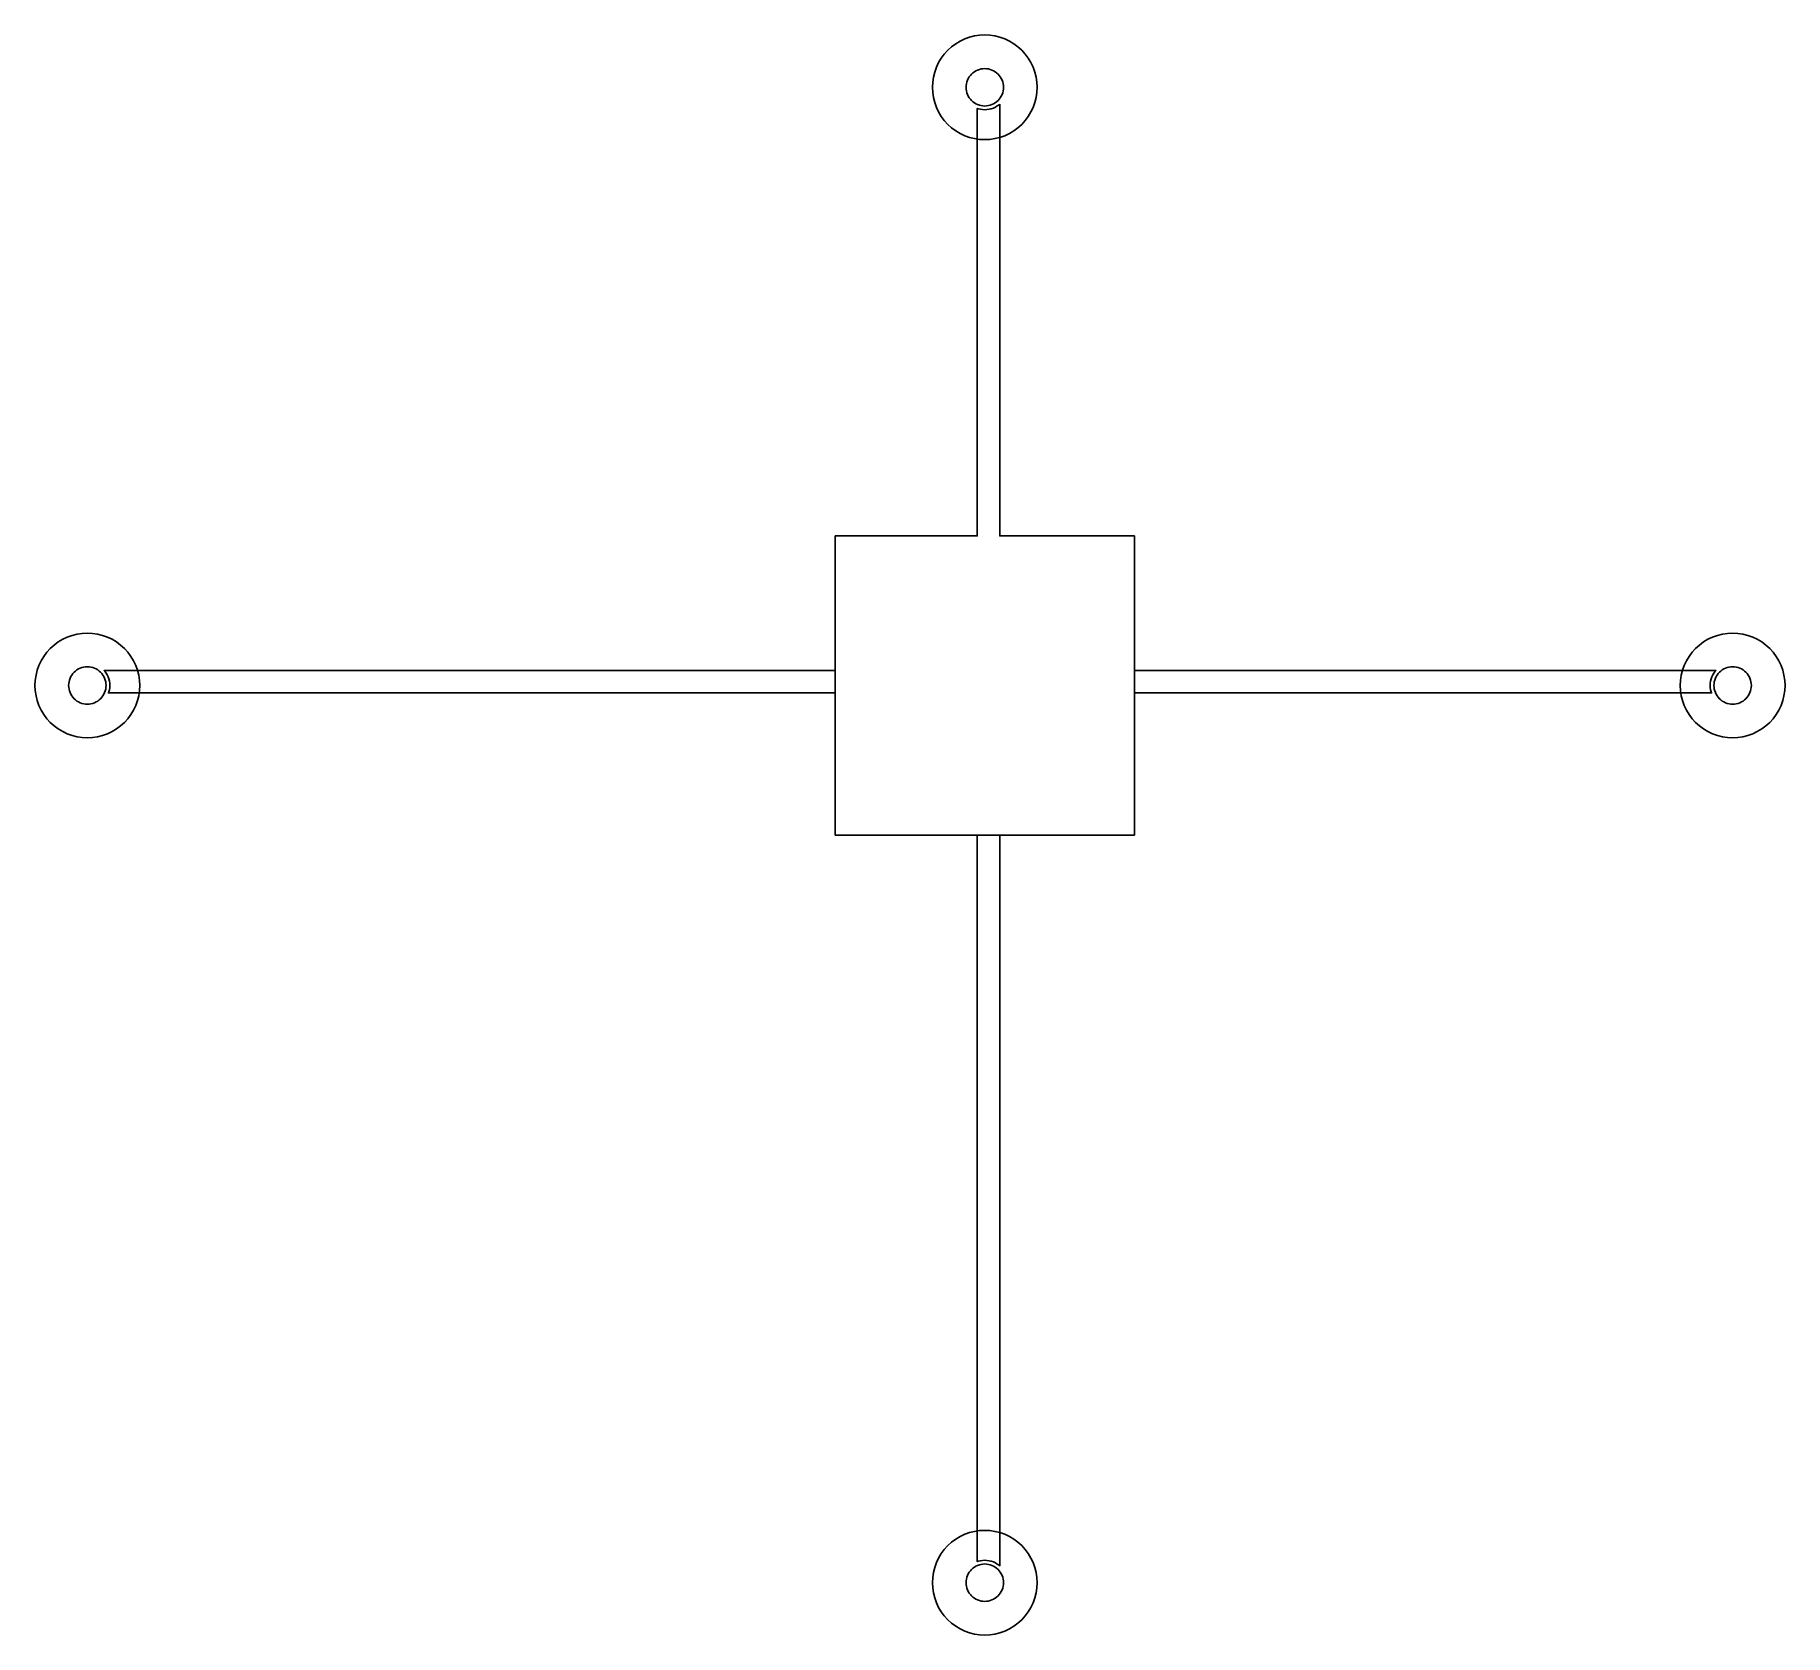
# Model space of a CAD drawing. Header units: millimetres. Extents: x 3.6 to 15.3, y 3.6 to 14.3.
import ezdxf

# ---------------------------------------------------------------- set-up
doc = ezdxf.new("R2010")
doc.units = ezdxf.units.MM
doc.layers.add('PCB_LAYERS', color=7, linetype='CONTINUOUS')

msp = doc.modelspace()

# ---------------------------------------------------------------- linework, layer by layer
at = {"layer": 'PCB_LAYERS', "color": 35, "true_color": 0xb87333}
for points in [[(10.034305, 13.651686), (10.068281, 13.656726), (10.101599, 13.665071), (10.133939, 13.676643), (10.164988, 13.691328), (10.194449, 13.708986), (10.222037, 13.729447), (10.247487, 13.752513), (10.270553, 13.777963), (10.291014, 13.805551), (10.308672, 13.835012), (10.323357, 13.866061), (10.334929, 13.898401), (10.343274, 13.931719), (10.348314, 13.965695), (10.35, 14), (10.348314, 14.034305), (10.343274, 14.068281), (10.334929, 14.101599), (10.323357, 14.133939), (10.308672, 14.164988), (10.291014, 14.194449), (10.270553, 14.222037), (10.247487, 14.247487), (10.222037, 14.270553), (10.194449, 14.291014), (10.164988, 14.308672), (10.133939, 14.323357), (10.101599, 14.334929), (10.068281, 14.343274), (10.034305, 14.348314), (10, 14.35), (9.965695, 14.348314), (9.931719, 14.343274), (9.898401, 14.334929), (9.866061, 14.323357), (9.835012, 14.308672), (9.805551, 14.291014), (9.777963, 14.270553), (9.752513, 14.247487), (9.729447, 14.222037), (9.708986, 14.194449), (9.691328, 14.164988), (9.676643, 14.133939), (9.665071, 14.101599), (9.656726, 14.068281), (9.651686, 14.034305), (9.65, 14), (9.651686, 13.965695), (9.656726, 13.931719), (9.665071, 13.898401), (9.676643, 13.866061), (9.691328, 13.835012), (9.708986, 13.805551), (9.729447, 13.777963), (9.752513, 13.752513), (9.777963, 13.729447), (9.805551, 13.708986), (9.835012, 13.691328), (9.866061, 13.676643), (9.898401, 13.665071), (9.931719, 13.656726), (9.965695, 13.651686), (10, 13.65)], [(10.034305, 13.651686), (10.068281, 13.656726), (10.101599, 13.665071), (10.133939, 13.676643), (10.164988, 13.691328), (10.194449, 13.708986), (10.222037, 13.729447), (10.247487, 13.752513), (10.270553, 13.777963), (10.291014, 13.805551), (10.308672, 13.835012), (10.323357, 13.866061), (10.334929, 13.898401), (10.343274, 13.931719), (10.348314, 13.965695), (10.35, 14), (10.348314, 14.034305), (10.343274, 14.068281), (10.334929, 14.101599), (10.323357, 14.133939), (10.308672, 14.164988), (10.291014, 14.194449), (10.270553, 14.222037), (10.247487, 14.247487), (10.222037, 14.270553), (10.194449, 14.291014), (10.164988, 14.308672), (10.133939, 14.323357), (10.101599, 14.334929), (10.068281, 14.343274), (10.034305, 14.348314), (10, 14.35), (9.965695, 14.348314), (9.931719, 14.343274), (9.898401, 14.334929), (9.866061, 14.323357), (9.835012, 14.308672), (9.805551, 14.291014), (9.777963, 14.270553), (9.752513, 14.247487), (9.729447, 14.222037), (9.708986, 14.194449), (9.691328, 14.164988), (9.676643, 14.133939), (9.665071, 14.101599), (9.656726, 14.068281), (9.651686, 14.034305), (9.65, 14), (9.651686, 13.965695), (9.656726, 13.931719), (9.665071, 13.898401), (9.676643, 13.866061), (9.691328, 13.835012), (9.708986, 13.805551), (9.729447, 13.777963), (9.752513, 13.752513), (9.777963, 13.729447), (9.805551, 13.708986), (9.835012, 13.691328), (9.866061, 13.676643), (9.898401, 13.665071), (9.931719, 13.656726), (9.965695, 13.651686), (10, 13.65)], [(9.987748, 13.875602), (9.975614, 13.877402), (9.963715, 13.880383), (9.952165, 13.884516), (9.941076, 13.88976), (9.930554, 13.896067), (9.920701, 13.903374), (9.911612, 13.911612), (9.903374, 13.920701), (9.896067, 13.930554), (9.88976, 13.941076), (9.884516, 13.952165), (9.880383, 13.963715), (9.877402, 13.975614), (9.875602, 13.987748), (9.875, 14), (9.875602, 14.012252), (9.877402, 14.024386), (9.880383, 14.036285), (9.884516, 14.047835), (9.88976, 14.058924), (9.896067, 14.069446), (9.903374, 14.079299), (9.911612, 14.088388), (9.920701, 14.096626), (9.930554, 14.103933), (9.941076, 14.11024), (9.952165, 14.115484), (9.963715, 14.119617), (9.975614, 14.122598), (9.987748, 14.124398), (10, 14.125), (10.012252, 14.124398), (10.024386, 14.122598), (10.036285, 14.119617), (10.047835, 14.115484), (10.058924, 14.11024), (10.069446, 14.103933), (10.079299, 14.096626), (10.088388, 14.088388), (10.096626, 14.079299), (10.103933, 14.069446), (10.11024, 14.058924), (10.115484, 14.047835), (10.119617, 14.036285), (10.122598, 14.024386), (10.124398, 14.012252), (10.125, 14), (10.124398, 13.987748), (10.122598, 13.975614), (10.119617, 13.963715), (10.115484, 13.952165), (10.11024, 13.941076), (10.103933, 13.930554), (10.096626, 13.920701), (10.088388, 13.911612), (10.079299, 13.903374), (10.069446, 13.896067), (10.058924, 13.88976), (10.047835, 13.884516), (10.036285, 13.880383), (10.024386, 13.877402), (10.012252, 13.875602), (10, 13.875)], [(9.987748, 13.875602), (9.975614, 13.877402), (9.963715, 13.880383), (9.952165, 13.884516), (9.941076, 13.88976), (9.930554, 13.896067), (9.920701, 13.903374), (9.911612, 13.911612), (9.903374, 13.920701), (9.896067, 13.930554), (9.88976, 13.941076), (9.884516, 13.952165), (9.880383, 13.963715), (9.877402, 13.975614), (9.875602, 13.987748), (9.875, 14), (9.875602, 14.012252), (9.877402, 14.024386), (9.880383, 14.036285), (9.884516, 14.047835), (9.88976, 14.058924), (9.896067, 14.069446), (9.903374, 14.079299), (9.911612, 14.088388), (9.920701, 14.096626), (9.930554, 14.103933), (9.941076, 14.11024), (9.952165, 14.115484), (9.963715, 14.119617), (9.975614, 14.122598), (9.987748, 14.124398), (10, 14.125), (10.012252, 14.124398), (10.024386, 14.122598), (10.036285, 14.119617), (10.047835, 14.115484), (10.058924, 14.11024), (10.069446, 14.103933), (10.079299, 14.096626), (10.088388, 14.088388), (10.096626, 14.079299), (10.103933, 14.069446), (10.11024, 14.058924), (10.115484, 14.047835), (10.119617, 14.036285), (10.122598, 14.024386), (10.124398, 14.012252), (10.125, 14), (10.124398, 13.987748), (10.122598, 13.975614), (10.119617, 13.963715), (10.115484, 13.952165), (10.11024, 13.941076), (10.103933, 13.930554), (10.096626, 13.920701), (10.088388, 13.911612), (10.079299, 13.903374), (10.069446, 13.896067), (10.058924, 13.88976), (10.047835, 13.884516), (10.036285, 13.880383), (10.024386, 13.877402), (10.012252, 13.875602), (10, 13.875)], [(10.1, 13.888436), (10.095158, 13.884049), (10.083335, 13.87528), (10.070709, 13.867712), (10.057402, 13.861419), (10.043542, 13.856459), (10.029263, 13.852883), (10.014702, 13.850723), (10, 13.85), (9.985298, 13.850723), (9.970737, 13.852883), (9.956458, 13.856459), (9.95, 13.85877), (9.95, 11), (9, 11), (9, 9), (11, 9), (11, 11), (10.1, 11)], [(4.034305, 9.651686), (4.068281, 9.656726), (4.101599, 9.665071), (4.133939, 9.676643), (4.164988, 9.691328), (4.194449, 9.708986), (4.222037, 9.729447), (4.247487, 9.752513), (4.270553, 9.777963), (4.291014, 9.805551), (4.308672, 9.835012), (4.323357, 9.866061), (4.334929, 9.898401), (4.343274, 9.931719), (4.348314, 9.965695), (4.35, 10), (4.348314, 10.034305), (4.343274, 10.068281), (4.334929, 10.101599), (4.323357, 10.133939), (4.308672, 10.164988), (4.291014, 10.194449), (4.270553, 10.222037), (4.247487, 10.247487), (4.222037, 10.270553), (4.194449, 10.291014), (4.164988, 10.308672), (4.133939, 10.323357), (4.101599, 10.334929), (4.068281, 10.343274), (4.034305, 10.348314), (4, 10.35), (3.965695, 10.348314), (3.931719, 10.343274), (3.898401, 10.334929), (3.866061, 10.323357), (3.835012, 10.308672), (3.805551, 10.291014), (3.777963, 10.270553), (3.752513, 10.247487), (3.729447, 10.222037), (3.708986, 10.194449), (3.691328, 10.164988), (3.676643, 10.133939), (3.665071, 10.101599), (3.656726, 10.068281), (3.651686, 10.034305), (3.65, 10), (3.651686, 9.965695), (3.656726, 9.931719), (3.665071, 9.898401), (3.676643, 9.866061), (3.691328, 9.835012), (3.708986, 9.805551), (3.729447, 9.777963), (3.752513, 9.752513), (3.777963, 9.729447), (3.805551, 9.708986), (3.835012, 9.691328), (3.866061, 9.676643), (3.898401, 9.665071), (3.931719, 9.656726), (3.965695, 9.651686), (4, 9.65)], [(4.034305, 9.651686), (4.068281, 9.656726), (4.101599, 9.665071), (4.133939, 9.676643), (4.164988, 9.691328), (4.194449, 9.708986), (4.222037, 9.729447), (4.247487, 9.752513), (4.270553, 9.777963), (4.291014, 9.805551), (4.308672, 9.835012), (4.323357, 9.866061), (4.334929, 9.898401), (4.343274, 9.931719), (4.348314, 9.965695), (4.35, 10), (4.348314, 10.034305), (4.343274, 10.068281), (4.334929, 10.101599), (4.323357, 10.133939), (4.308672, 10.164988), (4.291014, 10.194449), (4.270553, 10.222037), (4.247487, 10.247487), (4.222037, 10.270553), (4.194449, 10.291014), (4.164988, 10.308672), (4.133939, 10.323357), (4.101599, 10.334929), (4.068281, 10.343274), (4.034305, 10.348314), (4, 10.35), (3.965695, 10.348314), (3.931719, 10.343274), (3.898401, 10.334929), (3.866061, 10.323357), (3.835012, 10.308672), (3.805551, 10.291014), (3.777963, 10.270553), (3.752513, 10.247487), (3.729447, 10.222037), (3.708986, 10.194449), (3.691328, 10.164988), (3.676643, 10.133939), (3.665071, 10.101599), (3.656726, 10.068281), (3.651686, 10.034305), (3.65, 10), (3.651686, 9.965695), (3.656726, 9.931719), (3.665071, 9.898401), (3.676643, 9.866061), (3.691328, 9.835012), (3.708986, 9.805551), (3.729447, 9.777963), (3.752513, 9.752513), (3.777963, 9.729447), (3.805551, 9.708986), (3.835012, 9.691328), (3.866061, 9.676643), (3.898401, 9.665071), (3.931719, 9.656726), (3.965695, 9.651686), (4, 9.65)], [(15.034305, 9.651686), (15.068281, 9.656726), (15.101599, 9.665071), (15.133939, 9.676643), (15.164988, 9.691328), (15.194449, 9.708986), (15.222037, 9.729447), (15.247487, 9.752513), (15.270553, 9.777963), (15.291014, 9.805551), (15.308672, 9.835012), (15.323357, 9.866061), (15.334929, 9.898401), (15.343274, 9.931719), (15.348314, 9.965695), (15.35, 10), (15.348314, 10.034305), (15.343274, 10.068281), (15.334929, 10.101599), (15.323357, 10.133939), (15.308672, 10.164988), (15.291014, 10.194449), (15.270553, 10.222037), (15.247487, 10.247487), (15.222037, 10.270553), (15.194449, 10.291014), (15.164988, 10.308672), (15.133939, 10.323357), (15.101599, 10.334929), (15.068281, 10.343274), (15.034305, 10.348314), (15, 10.35), (14.965695, 10.348314), (14.931719, 10.343274), (14.898401, 10.334929), (14.866061, 10.323357), (14.835012, 10.308672), (14.805551, 10.291014), (14.777963, 10.270553), (14.752513, 10.247487), (14.729447, 10.222037), (14.708986, 10.194449), (14.691328, 10.164988), (14.676643, 10.133939), (14.665071, 10.101599), (14.656726, 10.068281), (14.651686, 10.034305), (14.65, 10), (14.651686, 9.965695), (14.656726, 9.931719), (14.665071, 9.898401), (14.676643, 9.866061), (14.691328, 9.835012), (14.708986, 9.805551), (14.729447, 9.777963), (14.752513, 9.752513), (14.777963, 9.729447), (14.805551, 9.708986), (14.835012, 9.691328), (14.866061, 9.676643), (14.898401, 9.665071), (14.931719, 9.656726), (14.965695, 9.651686), (15, 9.65)], [(15.034305, 9.651686), (15.068281, 9.656726), (15.101599, 9.665071), (15.133939, 9.676643), (15.164988, 9.691328), (15.194449, 9.708986), (15.222037, 9.729447), (15.247487, 9.752513), (15.270553, 9.777963), (15.291014, 9.805551), (15.308672, 9.835012), (15.323357, 9.866061), (15.334929, 9.898401), (15.343274, 9.931719), (15.348314, 9.965695), (15.35, 10), (15.348314, 10.034305), (15.343274, 10.068281), (15.334929, 10.101599), (15.323357, 10.133939), (15.308672, 10.164988), (15.291014, 10.194449), (15.270553, 10.222037), (15.247487, 10.247487), (15.222037, 10.270553), (15.194449, 10.291014), (15.164988, 10.308672), (15.133939, 10.323357), (15.101599, 10.334929), (15.068281, 10.343274), (15.034305, 10.348314), (15, 10.35), (14.965695, 10.348314), (14.931719, 10.343274), (14.898401, 10.334929), (14.866061, 10.323357), (14.835012, 10.308672), (14.805551, 10.291014), (14.777963, 10.270553), (14.752513, 10.247487), (14.729447, 10.222037), (14.708986, 10.194449), (14.691328, 10.164988), (14.676643, 10.133939), (14.665071, 10.101599), (14.656726, 10.068281), (14.651686, 10.034305), (14.65, 10), (14.651686, 9.965695), (14.656726, 9.931719), (14.665071, 9.898401), (14.676643, 9.866061), (14.691328, 9.835012), (14.708986, 9.805551), (14.729447, 9.777963), (14.752513, 9.752513), (14.777963, 9.729447), (14.805551, 9.708986), (14.835012, 9.691328), (14.866061, 9.676643), (14.898401, 9.665071), (14.931719, 9.656726), (14.965695, 9.651686), (15, 9.65)], [(3.987748, 9.875602), (3.975614, 9.877402), (3.963715, 9.880383), (3.952165, 9.884516), (3.941076, 9.88976), (3.930554, 9.896067), (3.920701, 9.903374), (3.911612, 9.911612), (3.903374, 9.920701), (3.896067, 9.930554), (3.88976, 9.941076), (3.884516, 9.952165), (3.880383, 9.963715), (3.877402, 9.975614), (3.875602, 9.987748), (3.875, 10), (3.875602, 10.012252), (3.877402, 10.024386), (3.880383, 10.036285), (3.884516, 10.047835), (3.88976, 10.058924), (3.896067, 10.069446), (3.903374, 10.079299), (3.911612, 10.088388), (3.920701, 10.096626), (3.930554, 10.103933), (3.941076, 10.11024), (3.952165, 10.115484), (3.963715, 10.119617), (3.975614, 10.122598), (3.987748, 10.124398), (4, 10.125), (4.012252, 10.124398), (4.024386, 10.122598), (4.036285, 10.119617), (4.047835, 10.115484), (4.058924, 10.11024), (4.069446, 10.103933), (4.079299, 10.096626), (4.088388, 10.088388), (4.096626, 10.079299), (4.103933, 10.069446), (4.11024, 10.058924), (4.115484, 10.047835), (4.119617, 10.036285), (4.122598, 10.024386), (4.124398, 10.012252), (4.125, 10), (4.124398, 9.987748), (4.122598, 9.975614), (4.119617, 9.963715), (4.115484, 9.952165), (4.11024, 9.941076), (4.103933, 9.930554), (4.096626, 9.920701), (4.088388, 9.911612), (4.079299, 9.903374), (4.069446, 9.896067), (4.058924, 9.88976), (4.047835, 9.884516), (4.036285, 9.880383), (4.024386, 9.877402), (4.012252, 9.875602), (4, 9.875)], [(3.987748, 9.875602), (3.975614, 9.877402), (3.963715, 9.880383), (3.952165, 9.884516), (3.941076, 9.88976), (3.930554, 9.896067), (3.920701, 9.903374), (3.911612, 9.911612), (3.903374, 9.920701), (3.896067, 9.930554), (3.88976, 9.941076), (3.884516, 9.952165), (3.880383, 9.963715), (3.877402, 9.975614), (3.875602, 9.987748), (3.875, 10), (3.875602, 10.012252), (3.877402, 10.024386), (3.880383, 10.036285), (3.884516, 10.047835), (3.88976, 10.058924), (3.896067, 10.069446), (3.903374, 10.079299), (3.911612, 10.088388), (3.920701, 10.096626), (3.930554, 10.103933), (3.941076, 10.11024), (3.952165, 10.115484), (3.963715, 10.119617), (3.975614, 10.122598), (3.987748, 10.124398), (4, 10.125), (4.012252, 10.124398), (4.024386, 10.122598), (4.036285, 10.119617), (4.047835, 10.115484), (4.058924, 10.11024), (4.069446, 10.103933), (4.079299, 10.096626), (4.088388, 10.088388), (4.096626, 10.079299), (4.103933, 10.069446), (4.11024, 10.058924), (4.115484, 10.047835), (4.119617, 10.036285), (4.122598, 10.024386), (4.124398, 10.012252), (4.125, 10), (4.124398, 9.987748), (4.122598, 9.975614), (4.119617, 9.963715), (4.115484, 9.952165), (4.11024, 9.941076), (4.103933, 9.930554), (4.096626, 9.920701), (4.088388, 9.911612), (4.079299, 9.903374), (4.069446, 9.896067), (4.058924, 9.88976), (4.047835, 9.884516), (4.036285, 9.880383), (4.024386, 9.877402), (4.012252, 9.875602), (4, 9.875)], [(9, 10.1), (4.111563, 10.1), (4.115951, 10.095158), (4.12472, 10.083335), (4.132288, 10.070709), (4.138581, 10.057402), (4.143541, 10.043542), (4.147117, 10.029263), (4.149277, 10.014702), (4.15, 10), (4.149277, 9.985298), (4.147117, 9.970737), (4.143541, 9.956458), (4.14123, 9.95), (9, 9.95)], [(14.856459, 9.956458), (14.852883, 9.970737), (14.850723, 9.985298), (14.85, 10), (14.850723, 10.014702), (14.852883, 10.029263), (14.856459, 10.043542), (14.861419, 10.057402), (14.867712, 10.070709), (14.87528, 10.083335), (14.884049, 10.095158), (14.888437, 10.1), (11, 10.1), (11, 9.95), (14.85877, 9.95)], [(14.987748, 9.875602), (14.975614, 9.877402), (14.963715, 9.880383), (14.952165, 9.884516), (14.941076, 9.88976), (14.930554, 9.896067), (14.920701, 9.903374), (14.911612, 9.911612), (14.903374, 9.920701), (14.896067, 9.930554), (14.88976, 9.941076), (14.884516, 9.952165), (14.880383, 9.963715), (14.877402, 9.975614), (14.875602, 9.987748), (14.875, 10), (14.875602, 10.012252), (14.877402, 10.024386), (14.880383, 10.036285), (14.884516, 10.047835), (14.88976, 10.058924), (14.896067, 10.069446), (14.903374, 10.079299), (14.911612, 10.088388), (14.920701, 10.096626), (14.930554, 10.103933), (14.941076, 10.11024), (14.952165, 10.115484), (14.963715, 10.119617), (14.975614, 10.122598), (14.987748, 10.124398), (15, 10.125), (15.012252, 10.124398), (15.024386, 10.122598), (15.036285, 10.119617), (15.047835, 10.115484), (15.058924, 10.11024), (15.069446, 10.103933), (15.079299, 10.096626), (15.088388, 10.088388), (15.096626, 10.079299), (15.103933, 10.069446), (15.11024, 10.058924), (15.115484, 10.047835), (15.119617, 10.036285), (15.122598, 10.024386), (15.124398, 10.012252), (15.125, 10), (15.124398, 9.987748), (15.122598, 9.975614), (15.119617, 9.963715), (15.115484, 9.952165), (15.11024, 9.941076), (15.103933, 9.930554), (15.096626, 9.920701), (15.088388, 9.911612), (15.079299, 9.903374), (15.069446, 9.896067), (15.058924, 9.88976), (15.047835, 9.884516), (15.036285, 9.880383), (15.024386, 9.877402), (15.012252, 9.875602), (15, 9.875)], [(14.987748, 9.875602), (14.975614, 9.877402), (14.963715, 9.880383), (14.952165, 9.884516), (14.941076, 9.88976), (14.930554, 9.896067), (14.920701, 9.903374), (14.911612, 9.911612), (14.903374, 9.920701), (14.896067, 9.930554), (14.88976, 9.941076), (14.884516, 9.952165), (14.880383, 9.963715), (14.877402, 9.975614), (14.875602, 9.987748), (14.875, 10), (14.875602, 10.012252), (14.877402, 10.024386), (14.880383, 10.036285), (14.884516, 10.047835), (14.88976, 10.058924), (14.896067, 10.069446), (14.903374, 10.079299), (14.911612, 10.088388), (14.920701, 10.096626), (14.930554, 10.103933), (14.941076, 10.11024), (14.952165, 10.115484), (14.963715, 10.119617), (14.975614, 10.122598), (14.987748, 10.124398), (15, 10.125), (15.012252, 10.124398), (15.024386, 10.122598), (15.036285, 10.119617), (15.047835, 10.115484), (15.058924, 10.11024), (15.069446, 10.103933), (15.079299, 10.096626), (15.088388, 10.088388), (15.096626, 10.079299), (15.103933, 10.069446), (15.11024, 10.058924), (15.115484, 10.047835), (15.119617, 10.036285), (15.122598, 10.024386), (15.124398, 10.012252), (15.125, 10), (15.124398, 9.987748), (15.122598, 9.975614), (15.119617, 9.963715), (15.115484, 9.952165), (15.11024, 9.941076), (15.103933, 9.930554), (15.096626, 9.920701), (15.088388, 9.911612), (15.079299, 9.903374), (15.069446, 9.896067), (15.058924, 9.88976), (15.047835, 9.884516), (15.036285, 9.880383), (15.024386, 9.877402), (15.012252, 9.875602), (15, 9.875)], [(10.1, 9), (9.95, 9), (9.95, 4.141229), (9.956458, 4.143541), (9.970737, 4.147117), (9.985298, 4.149277), (10, 4.15), (10.014702, 4.149277), (10.029263, 4.147117), (10.043542, 4.143541), (10.057402, 4.138581), (10.070709, 4.132288), (10.083335, 4.12472), (10.095158, 4.115951), (10.1, 4.111563)], [(10.034305, 3.651686), (10.068281, 3.656726), (10.101599, 3.665071), (10.133939, 3.676643), (10.164988, 3.691328), (10.194449, 3.708986), (10.222037, 3.729447), (10.247487, 3.752513), (10.270553, 3.777963), (10.291014, 3.805551), (10.308672, 3.835012), (10.323357, 3.866061), (10.334929, 3.898401), (10.343274, 3.931719), (10.348314, 3.965695), (10.35, 4), (10.348314, 4.034305), (10.343274, 4.068281), (10.334929, 4.101599), (10.323357, 4.133939), (10.308672, 4.164988), (10.291014, 4.194449), (10.270553, 4.222037), (10.247487, 4.247487), (10.222037, 4.270553), (10.194449, 4.291014), (10.164988, 4.308672), (10.133939, 4.323357), (10.101599, 4.334929), (10.068281, 4.343274), (10.034305, 4.348314), (10, 4.35), (9.965695, 4.348314), (9.931719, 4.343274), (9.898401, 4.334929), (9.866061, 4.323357), (9.835012, 4.308672), (9.805551, 4.291014), (9.777963, 4.270553), (9.752513, 4.247487), (9.729447, 4.222037), (9.708986, 4.194449), (9.691328, 4.164988), (9.676643, 4.133939), (9.665071, 4.101599), (9.656726, 4.068281), (9.651686, 4.034305), (9.65, 4), (9.651686, 3.965695), (9.656726, 3.931719), (9.665071, 3.898401), (9.676643, 3.866061), (9.691328, 3.835012), (9.708986, 3.805551), (9.729447, 3.777963), (9.752513, 3.752513), (9.777963, 3.729447), (9.805551, 3.708986), (9.835012, 3.691328), (9.866061, 3.676643), (9.898401, 3.665071), (9.931719, 3.656726), (9.965695, 3.651686), (10, 3.65)], [(10.034305, 3.651686), (10.068281, 3.656726), (10.101599, 3.665071), (10.133939, 3.676643), (10.164988, 3.691328), (10.194449, 3.708986), (10.222037, 3.729447), (10.247487, 3.752513), (10.270553, 3.777963), (10.291014, 3.805551), (10.308672, 3.835012), (10.323357, 3.866061), (10.334929, 3.898401), (10.343274, 3.931719), (10.348314, 3.965695), (10.35, 4), (10.348314, 4.034305), (10.343274, 4.068281), (10.334929, 4.101599), (10.323357, 4.133939), (10.308672, 4.164988), (10.291014, 4.194449), (10.270553, 4.222037), (10.247487, 4.247487), (10.222037, 4.270553), (10.194449, 4.291014), (10.164988, 4.308672), (10.133939, 4.323357), (10.101599, 4.334929), (10.068281, 4.343274), (10.034305, 4.348314), (10, 4.35), (9.965695, 4.348314), (9.931719, 4.343274), (9.898401, 4.334929), (9.866061, 4.323357), (9.835012, 4.308672), (9.805551, 4.291014), (9.777963, 4.270553), (9.752513, 4.247487), (9.729447, 4.222037), (9.708986, 4.194449), (9.691328, 4.164988), (9.676643, 4.133939), (9.665071, 4.101599), (9.656726, 4.068281), (9.651686, 4.034305), (9.65, 4), (9.651686, 3.965695), (9.656726, 3.931719), (9.665071, 3.898401), (9.676643, 3.866061), (9.691328, 3.835012), (9.708986, 3.805551), (9.729447, 3.777963), (9.752513, 3.752513), (9.777963, 3.729447), (9.805551, 3.708986), (9.835012, 3.691328), (9.866061, 3.676643), (9.898401, 3.665071), (9.931719, 3.656726), (9.965695, 3.651686), (10, 3.65)], [(9.987748, 3.875602), (9.975614, 3.877402), (9.963715, 3.880383), (9.952165, 3.884516), (9.941076, 3.88976), (9.930554, 3.896067), (9.920701, 3.903374), (9.911612, 3.911612), (9.903374, 3.920701), (9.896067, 3.930554), (9.88976, 3.941076), (9.884516, 3.952165), (9.880383, 3.963715), (9.877402, 3.975614), (9.875602, 3.987748), (9.875, 4), (9.875602, 4.012252), (9.877402, 4.024386), (9.880383, 4.036285), (9.884516, 4.047835), (9.88976, 4.058924), (9.896067, 4.069446), (9.903374, 4.079299), (9.911612, 4.088388), (9.920701, 4.096626), (9.930554, 4.103933), (9.941076, 4.11024), (9.952165, 4.115484), (9.963715, 4.119617), (9.975614, 4.122598), (9.987748, 4.124398), (10, 4.125), (10.012252, 4.124398), (10.024386, 4.122598), (10.036285, 4.119617), (10.047835, 4.115484), (10.058924, 4.11024), (10.069446, 4.103933), (10.079299, 4.096626), (10.088388, 4.088388), (10.096626, 4.079299), (10.103933, 4.069446), (10.11024, 4.058924), (10.115484, 4.047835), (10.119617, 4.036285), (10.122598, 4.024386), (10.124398, 4.012252), (10.125, 4), (10.124398, 3.987748), (10.122598, 3.975614), (10.119617, 3.963715), (10.115484, 3.952165), (10.11024, 3.941076), (10.103933, 3.930554), (10.096626, 3.920701), (10.088388, 3.911612), (10.079299, 3.903374), (10.069446, 3.896067), (10.058924, 3.88976), (10.047835, 3.884516), (10.036285, 3.880383), (10.024386, 3.877402), (10.012252, 3.875602), (10, 3.875)], [(9.987748, 3.875602), (9.975614, 3.877402), (9.963715, 3.880383), (9.952165, 3.884516), (9.941076, 3.88976), (9.930554, 3.896067), (9.920701, 3.903374), (9.911612, 3.911612), (9.903374, 3.920701), (9.896067, 3.930554), (9.88976, 3.941076), (9.884516, 3.952165), (9.880383, 3.963715), (9.877402, 3.975614), (9.875602, 3.987748), (9.875, 4), (9.875602, 4.012252), (9.877402, 4.024386), (9.880383, 4.036285), (9.884516, 4.047835), (9.88976, 4.058924), (9.896067, 4.069446), (9.903374, 4.079299), (9.911612, 4.088388), (9.920701, 4.096626), (9.930554, 4.103933), (9.941076, 4.11024), (9.952165, 4.115484), (9.963715, 4.119617), (9.975614, 4.122598), (9.987748, 4.124398), (10, 4.125), (10.012252, 4.124398), (10.024386, 4.122598), (10.036285, 4.119617), (10.047835, 4.115484), (10.058924, 4.11024), (10.069446, 4.103933), (10.079299, 4.096626), (10.088388, 4.088388), (10.096626, 4.079299), (10.103933, 4.069446), (10.11024, 4.058924), (10.115484, 4.047835), (10.119617, 4.036285), (10.122598, 4.024386), (10.124398, 4.012252), (10.125, 4), (10.124398, 3.987748), (10.122598, 3.975614), (10.119617, 3.963715), (10.115484, 3.952165), (10.11024, 3.941076), (10.103933, 3.930554), (10.096626, 3.920701), (10.088388, 3.911612), (10.079299, 3.903374), (10.069446, 3.896067), (10.058924, 3.88976), (10.047835, 3.884516), (10.036285, 3.880383), (10.024386, 3.877402), (10.012252, 3.875602), (10, 3.875)]]:
    msp.add_lwpolyline(points, close=True, dxfattribs=at)

doc.saveas('drawing.dxf')
